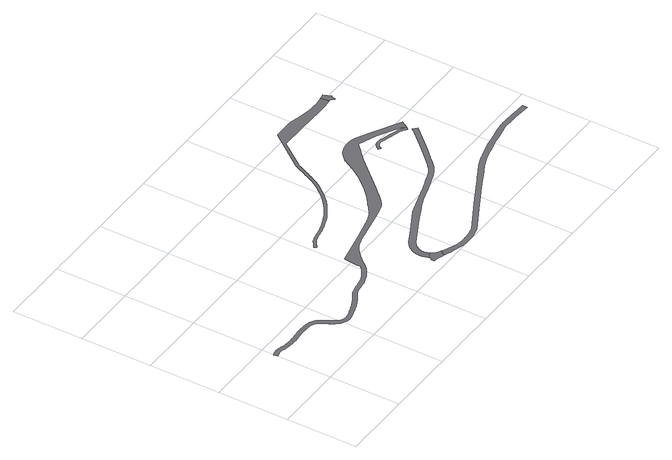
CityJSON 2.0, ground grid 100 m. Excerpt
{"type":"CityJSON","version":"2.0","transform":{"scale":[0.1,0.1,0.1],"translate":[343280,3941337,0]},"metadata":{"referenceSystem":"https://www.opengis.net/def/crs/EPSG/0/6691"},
"CityObjects":{
"road1":{"type":"Road","attributes":{"RoadStructureAttribute.sectionType":"1"},"geometry":[{"type":"MultiSurface","lod":"1","boundaries":[[[0,1,2,3,4,5,6,7,8,9,10,11,12,13,14,15,16,17,18,19,20,21,22,23,24,25,26,27,28,29,30,31,32,33,34,35,36,37,38,39,40,41,42,43,44,45,46,47,48,49,50,51,52,53,54,55,56,57,58,59,60,61,62,63,64,65,66,67,68,69,70,71,72,73,74,75,76,77,78,79,80,81,82,83,84,85,86,87,88,89,90,91,92,93,94,95,96,97,98,99,100,101,102,103,104,105,106,107,108,109,110,111,112,113,114,115,116,117,118,119,120,121,122,123,124,125,126,127,128,129,130,131,132,133,134,135,136,137,138,139,140,141,142,143,144,145,146,147,148,149,150,151,152,153,154,155,156,157,158,159,160,161,162,163,164,165,166,167,168,169,170,171,172,173,174,175,176,177,178,179,180,181,182,183,184,185,186,187,188,189,190,191,192,193,194,195,196,197,198,199,200,201,202,203,204,205,206,207,208,209,210,211,212,213,214,215,216,217,218,219,220,221,222,223,224,225,226,227,228,229,230,231,232,233,234,235,236,237,238,239,240,241,242,243,244,245,246,247,248,249,250,251,252,253,254,255,256,257,258,259,260,261,262,263,264,265,266,267,268,269,270,271,272,273,274,275,276,277,278,279,280,281,282,283,284,285,286,287,288,289,290,291,292,293,294,295,296,297,298,299,300,301,302,303,304,305,306,307,308,309,310,311,312,313,314,315,316,317,318,319,320,321,322,323,324,325,326,327,328,329,330,331,332,333,334,335,336,337,338,339,340,341,342,343,344]]]}]},
"road2":{"type":"Road","geometry":[{"type":"MultiSurface","lod":"1","boundaries":[[[345,346,347,348,349,350,351,352,353,354,355,356,357,358,359,360,361,362,363,364,365,366,367,368,369,370]]]}]},
"road3":{"type":"Road","attributes":{"RoadStructureAttribute.sectionType":"1"},"geometry":[{"type":"MultiSurface","lod":"1","boundaries":[[[371,372,373,374,375,376,377,378,379,380,381,382,383,384,385,386,387,388,389,390,391,392,393,394,395,396,397,398,399,400,401,402,403,404,405,406,407,408,409,363,362,410,411,412,413,414,415,416,417,418,419,420,421,422,423,424,425,426,427,428,429,430,431,432,433,434,435,436,437,438,439,440,441,442,443,444,445,446,447,448,449,450,451,452,453,454,455,456]]]}]},
"road4":{"type":"Road","attributes":{"RoadStructureAttribute.sectionType":"1"},"geometry":[{"type":"MultiSurface","lod":"1","boundaries":[[[457,458,459,460,461,462,463,464,465,466,467,468,469,470,471,472,473,474,475,476,477,478,479,480,481,482,483,484,485,486,487,488,489,490,491,492,493,494,495,496,497,498,499,500,501,502,503,504,505,506,507,508,509,510,511,512,513,514,515,516,517,518,519,520,521,522,523,524,525,526,527,528,529,530,531,532,533,534,535,536,537,538,539,540,541,542,543,544,545,546,547,548,549,550,551,552,553,554,555,556,557,558,559,560,561,562,563,564,565,566,567,568,569,570,571,572,573,574,575,576,577,578,579,580,581,582,583,584,585,586,587,588,589,590,591,592]]]}]},
"road5":{"type":"Road","attributes":{"RoadStructureAttribute.sectionType":"1"},"geometry":[{"type":"MultiSurface","lod":"1","boundaries":[[[593,594,595,596,597,598,599,600,601,602,603,604,605,606,607,608,609,610,611,612,613,614,615,616,617,618,619,620,621,622,623,624,625,626,627,628,629,630,631,632,633,634,635,636,637,638,639,640,641,642,643,644,645,646,647,648,649,650,651,652,653,654,655,656,657,658,659,660,661,662,663,664,665,666,667,668,669,670,671,672,673,674,675,676,677,678,679,680,681,682,683,684,685,686,687,688,689,690,691,692,693,694,695,696,697,698,699,700,701,702,703,704,705,706,707,708,709,710,711,712,713,714,715,716,717,718,719,720,721,722,723,724,356,355]]]}]},
"road6":{"type":"Road","attributes":{"RoadStructureAttribute.sectionType":"1"},"geometry":[{"type":"MultiSurface","lod":"1","boundaries":[[[725,726,727,728,729,730,731,732,733,734,735,736,737,738,739,740,741,742,743,744,745,746,747,748,749,750,751,752,753,754,755,756,757,758,759,760,761,762,763,764,765,766,767,768,769,770,771,772,773,774,775,776,777,778,779,780,781,782,783,784,785]]]}]},
"road7":{"type":"Road","geometry":[{"type":"MultiSurface","lod":"1","boundaries":[[[786,787,788,789,790,791,792,793,794,795,457,592,796,797,798,799,800,801,802,803,804]]]}]}
},
"vertices":[
[4351,2177,0],[4172,2271,0],[4095,2296,0],[4038,2304,0],[3990,2300,0],[3945,2293,0],[3899,2280,0],[3839,2256,0],[3806,2229,0],[3720,2143,0],[3710,2124,0],[3689,2086,0],[3668,2048,0],[3648,2012,0],[3628,1977,0],[3607,1941,0],[3585,1907,0],[3568,1881,0],[3550,1856,0],[3532,1831,0],[3514,1807,0],[3493,1781,0],[3472,1756,0],[3451,1731,0],[3429,1706,0],[3406,1681,0],[3383,1656,0],[3359,1632,0],[3335,1608,0],[3313,1586,0],[3291,1564,0],[3268,1543,0],[3245,1523,0],[3222,1504,0],[3198,1486,0],[3174,1469,0],[3150,1451,0],[3123,1430,0],[3097,1408,0],[3069,1387,0],[3041,1367,0],[3019,1352,0],[2996,1338,0],[2973,1324,0],[2949,1312,0],[2915,1298,0],[2880,1287,0],[2844,1277,0],[2808,1266,0],[2553,1212,0],[2071,1110,0],[2056,906,0],[2054,874,0],[2054,866,0],[2042,853,0],[2030,840,0],[2017,828,0],[2004,816,0],[1993,808,0],[1982,800,0],[1971,793,0],[1960,786,0],[1943,775,0],[1925,766,0],[1908,757,0],[1890,748,0],[1860,736,0],[1830,725,0],[1799,717,0],[1768,710,0],[1750,707,0],[1733,705,0],[1715,703,0],[1698,700,0],[1678,697,0],[1658,694,0],[1638,691,0],[1619,686,0],[1600,681,0],[1581,675,0],[1563,668,0],[1545,660,0],[1532,652,0],[1518,644,0],[1505,635,0],[1492,627,0],[1471,614,0],[1451,601,0],[1430,589,0],[1409,577,0],[1387,566,0],[1364,555,0],[1341,545,0],[1317,536,0],[1300,530,0],[1282,524,0],[1264,518,0],[1246,512,0],[1227,505,0],[1208,498,0],[1188,492,0],[1169,487,0],[1147,483,0],[1125,479,0],[1103,477,0],[1082,479,0],[1064,485,0],[1047,493,0],[1030,504,0],[1015,515,0],[1003,527,0],[991,540,0],[981,554,0],[971,568,0],[961,584,0],[951,600,0],[942,616,0],[933,632,0],[925,646,0],[918,661,0],[910,675,0],[902,689,0],[888,711,0],[873,733,0],[857,754,0],[838,772,0],[819,785,0],[799,796,0],[777,805,0],[755,812,0],[739,816,0],[722,818,0],[705,820,0],[688,822,0],[671,823,0],[655,825,0],[639,826,0],[622,827,0],[599,828,0],[576,829,0],[553,829,0],[530,828,0],[512,826,0],[495,823,0],[478,820,0],[461,818,0],[444,817,0],[428,815,0],[412,814,0],[395,814,0],[374,813,0],[353,813,0],[332,813,0],[312,814,0],[289,816,0],[265,819,0],[243,823,0],[220,828,0],[200,833,0],[181,839,0],[162,845,0],[142,849,0],[130,852,0],[117,854,0],[105,855,0],[92,856,0],[78,855,0],[63,853,0],[49,850,0],[35,847,0],[26,845,0],[18,842,0],[10,840,0],[1,838,0],[12,777,0],[24,779,0],[36,783,0],[44,786,0],[50,787,0],[62,790,0],[74,792,0],[84,793,0],[92,794,0],[99,793,0],[108,792,0],[119,791,0],[129,789,0],[145,785,0],[163,780,0],[183,773,0],[206,767,0],[231,762,0],[257,758,0],[282,755,0],[307,753,0],[330,751,0],[353,751,0],[375,751,0],[397,752,0],[415,752,0],[432,753,0],[450,755,0],[468,757,0],[487,759,0],[505,762,0],[521,764,0],[534,766,0],[554,767,0],[575,767,0],[579,767,0],[597,766,0],[619,765,0],[635,764,0],[650,763,0],[666,762,0],[682,760,0],[698,758,0],[714,757,0],[728,755,0],[739,752,0],[756,747,0],[772,740,0],[787,732,0],[799,724,0],[811,712,0],[823,697,0],[836,678,0],[849,656,0],[856,644,0],[863,632,0],[871,617,0],[879,602,0],[888,586,0],[889,584,0],[897,569,0],[907,553,0],[908,551,0],[920,533,0],[931,518,0],[943,501,0],[957,484,0],[974,468,0],[995,453,0],[1017,439,0],[1041,427,0],[1069,418,0],[1102,415,0],[1133,417,0],[1159,422,0],[1160,422,0],[1183,427,0],[1205,433,0],[1228,440,0],[1247,447,0],[1266,453,0],[1283,459,0],[1302,465,0],[1320,471,0],[1327,474,0],[1340,478,0],[1364,488,0],[1389,498,0],[1414,510,0],[1438,522,0],[1461,535,0],[1484,548,0],[1504,561,0],[1525,574,0],[1539,583,0],[1552,592,0],[1563,599,0],[1573,604,0],[1587,610,0],[1602,616,0],[1618,621,0],[1634,626,0],[1651,630,0],[1668,633,0],[1687,636,0],[1706,639,0],[1723,641,0],[1740,643,0],[1759,645,0],[1780,649,0],[1814,656,0],[1849,666,0],[1882,678,0],[1915,691,0],[1935,701,0],[1955,711,0],[1974,722,0],[1992,733,0],[2004,740,0],[2017,749,0],[2030,757,0],[2043,768,0],[2060,783,0],[2074,797,0],[2087,811,0],[2093,817,0],[2130,863,0],[2163,903,0],[2186,928,0],[2211,954,0],[2236,979,0],[2262,1003,0],[2291,1028,0],[2321,1051,0],[2352,1073,0],[2385,1092,0],[2415,1105,0],[2446,1116,0],[2477,1126,0],[2508,1136,0],[2637,1162,0],[2973,1228,0],[3023,1238,0],[3042,1241,0],[3060,1244,0],[3078,1247,0],[3095,1251,0],[3123,1259,0],[3151,1267,0],[3178,1276,0],[3204,1287,0],[3225,1299,0],[3246,1312,0],[3266,1327,0],[3285,1342,0],[3309,1363,0],[3332,1387,0],[3354,1411,0],[3377,1436,0],[3465,1531,0],[3854,1959,0],[4079,2177,0],[4089,2173,0],[4343,2078,0],[4638,1910,0],[4655,1896,0],[4660,1890,0],[4670,1877,0],[4680,1863,0],[4687,1848,0],[4746,1952,0],
[2634,146,0],[2645,146,0],[2665,145,0],[2680,143,0],[2696,140,0],[2711,137,0],[2726,133,0],[2738,130,0],[2744,127,0],[2777,117,0],[2799,111,0],[2842,186,0],[2840,187,0],[2814,204,0],[2789,223,0],[2766,244,0],[2748,267,0],[2740,282,0],[2661,238,0],[2661,230,0],[2661,225,0],[2661,220,0],[2657,214,0],[2650,209,0],[2642,204,0],[2635,202,0],
[4683,1768,0],[4676,1756,0],[4667,1744,0],[4659,1731,0],[4434,1484,0],[4291,1336,0],[4257,1301,0],[4232,1274,0],[4224,1266,0],[4192,1234,0],[4159,1206,0],[4140,1192,0],[4119,1177,0],[4099,1164,0],[4080,1153,0],[4046,1137,0],[4010,1123,0],[3970,1110,0],[3928,1096,0],[3890,1082,0],[3853,1069,0],[3815,1056,0],[3778,1044,0],[3740,1032,0],[3305,898,0],[3300,895,0],[2991,727,0],[2776,617,0],[2751,596,0],[2731,580,0],[2707,559,0],[2683,532,0],[2660,495,0],[2642,455,0],[2629,411,0],[2625,364,0],[2629,323,0],[2640,285,0],[2654,250,0],[2735,290,0],[2725,314,0],[2718,340,0],[2715,365,0],[2718,394,0],[2727,424,0],[2740,452,0],[2756,478,0],[2771,495,0],[2789,511,0],[2808,526,0],[2826,541,0],[3222,744,0],[3264,764,0],[3305,785,0],[3347,805,0],[3389,825,0],[3422,841,0],[3455,857,0],[3487,872,0],[3521,887,0],[3589,912,0],[3659,934,0],[3729,955,0],[3799,977,0],[3837,990,0],[3875,1003,0],[3913,1016,0],[3951,1029,0],[3992,1044,0],[4033,1057,0],[4074,1073,0],[4112,1091,0],[4136,1105,0],[4158,1119,0],[4181,1135,0],[4202,1151,0],[4228,1173,0],[4239,1183,0],[4274,1217,0],[4307,1253,0],[4332,1278,0],[4342,1288,0],[4485,1437,0],[4737,1713,0],[4749,1727,0],[4689,1781,0],
[4601,3058,0],[4558,3051,0],[4515,3046,0],[4472,3043,0],[4429,3043,0],[4376,3045,0],[4322,3052,0],[4269,3061,0],[4216,3070,0],[4155,3081,0],[4095,3094,0],[4036,3108,0],[3976,3121,0],[3703,3123,0],[3309,2600,0],[3300,2580,0],[3291,2561,0],[3281,2541,0],[3272,2522,0],[3259,2494,0],[3247,2467,0],[3234,2439,0],[3221,2411,0],[3205,2376,0],[3189,2340,0],[3172,2304,0],[3153,2269,0],[3132,2232,0],[3109,2196,0],[3085,2160,0],[3060,2126,0],[3027,2084,0],[2993,2043,0],[2957,2004,0],[2919,1966,0],[2880,1932,0],[2839,1899,0],[2796,1868,0],[2753,1839,0],[2714,1814,0],[2674,1791,0],[2634,1770,0],[2592,1750,0],[2559,1735,0],[2524,1722,0],[2489,1710,0],[2454,1699,0],[2429,1691,0],[2404,1685,0],[2378,1678,0],[2353,1673,0],[2331,1668,0],[2310,1665,0],[2289,1661,0],[2267,1657,0],[2254,1654,0],[2240,1651,0],[2227,1647,0],[2213,1643,0],[2201,1639,0],[2189,1635,0],[2178,1630,0],[2166,1625,0],[2152,1616,0],[2138,1606,0],[2125,1595,0],[2075,1560,0],[2074,1559,0],[2061,1550,0],[2084,1520,0],[2163,1574,0],[2174,1583,0],[2185,1590,0],[2194,1594,0],[2204,1598,0],[2214,1602,0],[2225,1605,0],[2237,1609,0],[2249,1612,0],[2262,1615,0],[2276,1618,0],[2296,1622,0],[2317,1625,0],[2339,1629,0],[2361,1633,0],[2387,1640,0],[2414,1646,0],[2440,1653,0],[2466,1661,0],[2502,1672,0],[2538,1685,0],[2574,1698,0],[2609,1713,0],[2652,1734,0],[2694,1756,0],[2734,1780,0],[2774,1805,0],[2819,1835,0],[2863,1867,0],[2906,1901,0],[2947,1937,0],[2986,1976,0],[3023,2016,0],[3058,2058,0],[3092,2102,0],[3118,2137,0],[3142,2174,0],[3166,2212,0],[3188,2250,0],[3207,2286,0],[3225,2323,0],[3241,2359,0],[3258,2395,0],[3271,2422,0],[3283,2450,0],[3296,2478,0],[3308,2505,0],[3318,2524,0],[3327,2544,0],[3336,2563,0],[3344,2579,0],[3345,2582,0],[3614,2939,0],[3974,2936,0],[4199,2930,0],[4257,2928,0],[4301,2927,0],[4345,2925,0],[4390,2924,0],[4434,2924,0],[4468,2925,0],[4503,2927,0],[4537,2929,0],[4571,2933,0],[4611,2939,0],[4615,2940,0],
[2800,111,0],[2822,99,0],[2844,89,0],[2882,74,0],[2921,62,0],[2961,52,0],[2979,47,0],[3000,41,0],[3004,39,0],[3041,26,0],[3080,16,0],[3087,15,0],[3119,9,0],[3156,6,0],[3193,5,0],[3229,6,0],[3264,7,0],[3279,9,0],[3299,10,0],[3334,15,0],[3369,22,0],[3387,26,0],[3404,31,0],[3420,35,0],[3450,44,0],[3787,225,0],[4244,471,0],[4442,571,0],[4450,575,0],[4484,593,0],[4518,611,0],[4550,628,0],[4583,643,0],[4613,656,0],[4645,669,0],[4677,680,0],[4708,691,0],[4746,702,0],[4786,712,0],[4827,722,0],[4869,732,0],[4909,742,0],[4948,751,0],[4988,761,0],[5028,770,0],[5068,774,0],[5113,783,0],[5158,791,0],[5202,798,0],[5247,806,0],[5260,810,0],[5273,813,0],[5286,816,0],[5299,819,0],[5311,822,0],[5324,824,0],[5336,825,0],[5348,826,0],[5374,828,0],[5401,827,0],[5427,826,0],[5447,825,0],[5454,825,0],[5485,824,0],[5521,822,0],[5579,820,0],[5703,813,0],[5814,805,0],[5819,875,0],[5707,882,0],[5658,885,0],[5582,890,0],[5457,895,0],[5431,896,0],[5403,897,0],[5373,898,0],[5342,896,0],[5327,895,0],[5292,889,0],[5234,880,0],[5189,872,0],[5176,870,0],[5145,864,0],[5099,856,0],[5054,848,0],[5010,843,0],[5008,843,0],[4970,834,0],[4931,824,0],[4891,814,0],[4851,805,0],[4809,795,0],[4768,785,0],[4727,774,0],[4686,762,0],[4652,751,0],[4618,739,0],[4585,726,0],[4552,712,0],[4517,695,0],[4483,678,0],[4449,660,0],[4415,642,0],[4364,615,0],[4356,611,0],[4313,588,0],[4262,560,0],[4211,533,0],[3995,417,0],[3939,387,0],[3424,109,0],[3423,109,0],[3400,103,0],[3385,98,0],[3370,94,0],[3354,90,0],[3323,84,0],[3291,80,0],[3259,77,0],[3244,76,0],[3227,76,0],[3194,75,0],[3160,76,0],[3127,79,0],[3095,84,0],[3062,93,0],[3029,105,0],[2997,118,0],[2965,131,0],[2933,143,0],[2901,156,0],[2869,170,0],
[4687,1847,0],[4686,1847,0],[4681,1853,0],[4666,1866,0],[4654,1875,0],[4643,1883,0],[4631,1891,0],[4618,1899,0],[4583,1914,0],[4548,1925,0],[4515,1934,0],[4483,1943,0],[4450,1953,0],[4415,1963,0],[4381,1973,0],[4348,1983,0],[4331,1989,0],[4312,1996,0],[4289,2003,0],[4264,2005,0],[4250,2005,0],[4238,2004,0],[4224,2002,0],[4210,1997,0],[4195,1990,0],[4182,1981,0],[4171,1972,0],[4160,1961,0],[4153,1950,0],[4123,1917,0],[4168,1894,0],[4173,1905,0],[4179,1915,0],[4184,1926,0],[4191,1935,0],[4198,1942,0],[4207,1949,0],[4216,1955,0],[4225,1960,0],[4234,1963,0],[4243,1964,0],[4253,1965,0],[4262,1965,0],[4281,1963,0],[4299,1958,0],[4317,1951,0],[4336,1945,0],[4370,1935,0],[4404,1925,0],[4438,1915,0],[4472,1904,0],[4504,1895,0],[4537,1887,0],[4569,1877,0],[4599,1863,0],[4610,1857,0],[4621,1850,0],[4631,1843,0],[4641,1835,0],[4654,1824,0],[4659,1819,0],
[4692,2911,0],[4691,2923,0],[4692,2934,0],[4694,2944,0],[4699,2950,0],[4705,2956,0],[4712,2962,0],[4719,2968,0],[4670,3072,0],[4635,3065,0],[4624,2940,0],[4633,2940,0],[4642,2939,0],[4650,2937,0],[4658,2930,0],[4665,2919,0],[4671,2907,0],[4678,2896,0],[4692,2900,0]
]}
